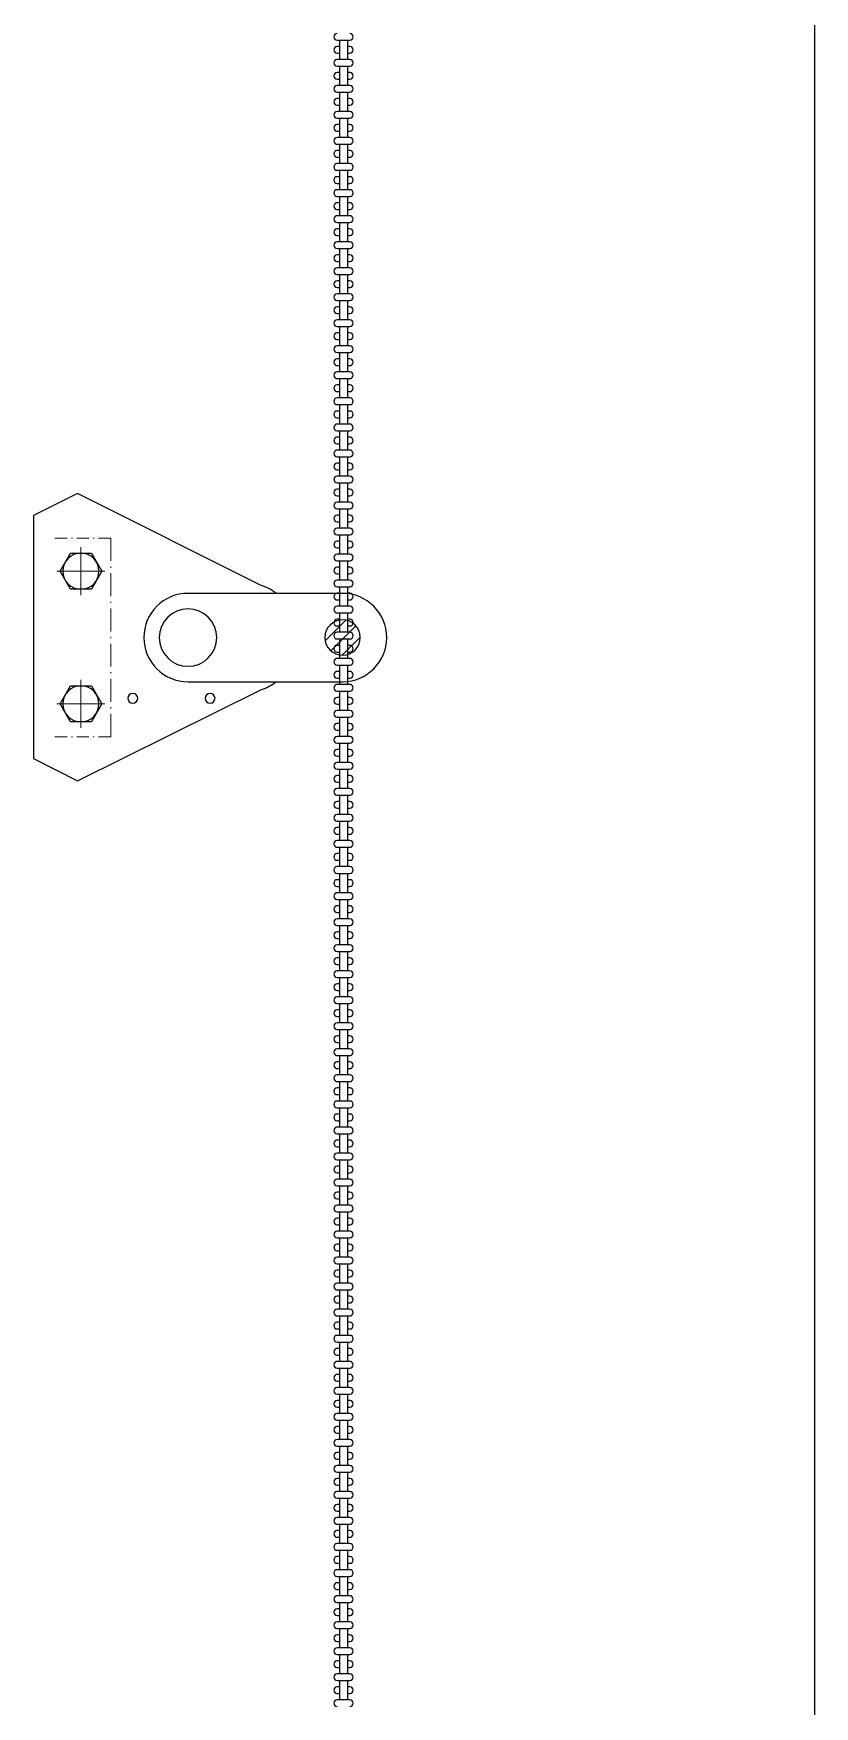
# Model space of a CAD drawing. Header units: millimetres. Extents: x -101 to 3415, y -52 to 1366.
# Drawn here: x 327.685 to 328.637, y 144.49 to 146.528 of the extents above; entities that cross this region are included whole.
import ezdxf

# ---------------------------------------------------------------- set-up
doc = ezdxf.new("R2010")
doc.units = ezdxf.units.MM
doc.linetypes.add('AM_DIN_G_W050', pattern=[13.75, 9.75, -1.5, 1, -1.5])
doc.layers.add('00_ARQ', color=8, linetype='Continuous')

# ---------------------------------------------------------------- blocks, each defined once
blk = doc.blocks.new('Bracket Movil')
at = {"linetype": 'Continuous', "lineweight": 5}
for p, q in [((446.5963686082719, 92.77600781553119), (446.6018685930131, 92.77600781553119)), ((446.603837358272, 92.77600781553119), (446.6042748582718, 92.77600781553119)), ((446.6062435930131, 92.77600781553119), (446.6117435777547, 92.77600781553119)), ((446.6137123582722, 92.77600781553119), (446.614149858272, 92.77600781553119)), ((446.6161185777547, 92.77600781553119), (446.6216186082721, 92.77600781553119)), ((446.5963686082719, 92.76259051816791), (446.5963686082719, 92.76314917295312)), ((446.5963686082719, 92.7497319366249), (446.5963686082719, 92.76007672422256)), ((446.5963686082719, 92.74665954892961), (446.5963686082719, 92.74721814267954)), ((446.5963686082719, 92.73380090635155), (446.5963686082719, 92.7441456939492)), ((446.4853692491411, 92.73630005185927), (446.4966608140826, 92.72500842588269)), ((446.4992276475787, 92.72951269834365), (446.4898735216021, 92.7388668243203)), ((446.4915874498247, 92.7230107452186), (446.4833715684773, 92.73122662656633)), ((446.5963686082719, 92.73072851865604), (446.5963686082719, 92.73128711240619)), ((446.5963686082719, 92.71786987607797), (446.5963686082719, 92.72821472471091)), ((446.5963686082719, 92.71479748838269), (446.5963686082719, 92.71535608213262)), ((446.5963686082719, 92.70193884580462), (446.5963686082719, 92.71228369443733)), ((446.5963686082719, 92.69886639707406), (446.5963686082719, 92.69942505185927)), ((446.5963686082719, 92.68600781553104), (446.5963686082719, 92.69635266416398)), ((446.6018685930131, 92.68600781553104), (446.5963686082719, 92.68600781553104)), ((446.6042748582718, 92.68600781553104), (446.603837358272, 92.68600781553104)), ((446.6117435777547, 92.68600781553104), (446.6062435930131, 92.68600781553104)), ((446.614149858272, 92.68600781553104), (446.6137123582722, 92.68600781553104)), ((446.6216186082721, 92.68600781553104), (446.6161185777547, 92.68600781553104))]:
    blk.add_line(p, q, dxfattribs=at)
at = {"linetype": 'AM_DIN_G_W050', "lineweight": 5}
for p, q in [((446.6098685472367, 92.77186236875386), (446.6098685472367, 92.75015326230854)), ((446.6207231309768, 92.76100781553109), (446.5990140245318, 92.76100781553109)), ((446.6098685472367, 92.71186236875391), (446.6098685472367, 92.6901532623086)), ((446.6207231309768, 92.70100781553114), (446.5990140245318, 92.70100781553114))]:
    blk.add_line(p, q, dxfattribs=at)
at = {"linetype": 'Continuous'}
blk.add_line((446.5213686082721, 92.71100781553113), (446.5171293809772, 92.71100781553113), dxfattribs=at)
blk.add_lwpolyline([(446.5213687710328, 92.7510078155311, -0.0811134200157085), (446.5285103875179, 92.75474058518752), (446.6113686082722, 92.79620781553118), (446.6313686082722, 92.78620781553118), (446.6313686082722, 92.67620781553106), (446.6113686082722, 92.66620781553107), (446.528039274446, 92.70743626213533, -0.07610320673270579), (446.5213687710328, 92.71100781553113)], format="xyb", dxfattribs=at)
at = {"linetype": 'Continuous', "lineweight": 5}
blk.add_lwpolyline([(446.5963686082719, 92.76566296689825), (446.5963686082719, 92.77600781553119)], dxfattribs=at)
at = {"linetype": 'Continuous'}
for points in [[(446.6051435869099, 92.75282599180068), (446.6145936143753, 92.75282599180068), (446.6193186204792, 92.76100781553109), (446.6145936143753, 92.76918957822645), (446.6051435869099, 92.76918957822645), (446.6004185960651, 92.76100781553109)], [(446.6193186204792, 92.70100781553114), (446.6145936143753, 92.70918963926155), (446.6051435869099, 92.70918963926155), (446.6004185960651, 92.70100781553114), (446.6051435869099, 92.69282599180073), (446.6145936143753, 92.69282599180073)]]:
    blk.add_lwpolyline(points, close=True, dxfattribs=at)
blk.add_lwpolyline([(446.5613686082721, 92.71100781553113), (446.4913686082719, 92.71100781553113, -0.9999999999999999), (446.4913686082719, 92.7510078155311), (446.5613686082721, 92.7510078155311, -0.9999999999999999)], format="xyb", close=True, dxfattribs=at)
for centre, radius in [((446.6098685777543, 92.76100781553109), 0.008181818008324626), ((446.5613686082721, 92.73100781553111), 0.01300000095352516), ((446.4913686082719, 92.73100781553111), 0.007999999999810825), ((446.5513686082718, 92.7035036041053), 0.002250000000003638), ((446.5863686082722, 92.7035036041053), 0.002250000000003638), ((446.6098685777543, 92.70100781553114), 0.008181818008324626)]:
    blk.add_circle(centre, radius, dxfattribs=at)

msp = doc.modelspace()

# ---------------------------------------------------------------- linework, layer by layer
at = {"layer": '00_ARQ', "color": 9}
for p, q in [((328.0550641419427, 146.5199675161429), (328.0705397577526, 146.5199675161429)), ((328.0579573780755, 146.5122297082363), (328.0550641419427, 146.5122297082363)), ((328.0579573780755, 146.5199675161429), (328.0579573780755, 146.4963672020284)), ((328.0676465216214, 146.5199675161429), (328.0676465216214, 146.4963672020284)), ((328.0705397577526, 146.5122297082363), (328.0676465216214, 146.5122297082363)), ((328.0550641419427, 146.504105009935), (328.0579573780755, 146.504105009935)), ((328.0705397577526, 146.4963672020284), (328.0550641419427, 146.4963672020284)), ((328.0676465216214, 146.504105009935), (328.0705397577526, 146.504105009935)), ((328.0550641419427, 146.4882425037272), (328.0705397577526, 146.4882425037272)), ((328.0579573780755, 146.4805046958214), (328.0550641419427, 146.4805046958214)), ((328.0550641419427, 146.4723799975193), (328.0579573780755, 146.4723799975193)), ((328.0579573780755, 146.4882425037272), (328.0579573780755, 146.4646421896135)), ((328.0676465216214, 146.4882425037272), (328.0676465216214, 146.4646421896135)), ((328.0705397577526, 146.4805046958214), (328.0676465216214, 146.4805046958214)), ((328.0676465216214, 146.4723799975193), (328.0705397577526, 146.4723799975193)), ((328.0705397577526, 146.4646421896135), (328.0550641419427, 146.4646421896135)), ((328.0550641419427, 146.4565174913114), (328.0705397577526, 146.4565174913114)), ((328.0579573780755, 146.4487796834056), (328.0550641419427, 146.4487796834056)), ((328.0676465216214, 146.4646421896135), (328.0579573780755, 146.4646421896135)), ((328.0579573780755, 146.4565174913114), (328.0579573780755, 146.4329171771986)), ((328.0676465216214, 146.4565174913114), (328.0676465216214, 146.4329171771986)), ((328.0705397577526, 146.4487796834056), (328.0676465216214, 146.4487796834056)), ((328.0550641419427, 146.4406549851036), (328.0579573780755, 146.4406549851036)), ((328.0705397577526, 146.4329171771986), (328.0550641419427, 146.4329171771986)), ((328.0676465216214, 146.4329171771986), (328.0579573780755, 146.4329171771986)), ((328.0676465216214, 146.4406549851036), (328.0705397577526, 146.4406549851036)), ((328.0550641419427, 146.4247924788965), (328.0705397577526, 146.4247924788965)), ((328.0579573780755, 146.4170546709908), (328.0550641419427, 146.4170546709908)), ((328.0550641419427, 146.4089299726887), (328.0579573780755, 146.4089299726887)), ((328.0579573780755, 146.4247924788965), (328.0579573780755, 146.4011921647821)), ((328.0676465216214, 146.4247924788965), (328.0676465216214, 146.4011921647821)), ((328.0705397577526, 146.4170546709908), (328.0676465216214, 146.4170546709908)), ((328.0676465216214, 146.4089299726887), (328.0705397577526, 146.4089299726887)), ((328.0705397577526, 146.4011921647821), (328.0550641419427, 146.4011921647821)), ((328.0550641419427, 146.39306746648), (328.0705397577526, 146.39306746648)), ((328.0579573780755, 146.39306746648), (328.0579573780755, 146.3694671523672)), ((328.0676465216214, 146.39306746648), (328.0676465216214, 146.3694671523672)), ((328.0579573780755, 146.385329658575), (328.0550641419427, 146.385329658575)), ((328.0550641419427, 146.3772049602721), (328.0579573780755, 146.3772049602721)), ((328.0705397577526, 146.3694671523672), (328.0550641419427, 146.3694671523672)), ((328.0705397577526, 146.385329658575), (328.0676465216214, 146.385329658575)), ((328.0676465216214, 146.3772049602721), (328.0705397577526, 146.3772049602721)), ((328.0550641419427, 146.3613424540651), (328.0705397577526, 146.3613424540651)), ((328.0579573780755, 146.3536046461593), (328.0550641419427, 146.3536046461593)), ((328.0579573780755, 146.3613424540651), (328.0579573780755, 146.3377421399514)), ((328.0676465216214, 146.3613424540651), (328.0676465216214, 146.3377421399514)), ((328.0705397577526, 146.3536046461593), (328.0676465216214, 146.3536046461593)), ((328.0550641419427, 146.3454799478572), (328.0579573780755, 146.3454799478572)), ((328.0705397577526, 146.3377421399514), (328.0550641419427, 146.3377421399514)), ((328.0550641419427, 146.3296174416502), (328.0705397577526, 146.3296174416502)), ((328.0579573780755, 146.3296174416502), (328.0579573780755, 146.3060171275357)), ((328.0676465216214, 146.3454799478572), (328.0705397577526, 146.3454799478572)), ((328.0676465216214, 146.3296174416502), (328.0676465216214, 146.3060171275357)), ((328.0579573780755, 146.3218796337436), (328.0550641419427, 146.3218796337436)), ((328.0550641419427, 146.3137549354423), (328.0579573780755, 146.3137549354423)), ((328.0705397577526, 146.3060171275357), (328.0550641419427, 146.3060171275357)), ((328.0705397577526, 146.3218796337436), (328.0676465216214, 146.3218796337436)), ((328.0676465216214, 146.3137549354423), (328.0705397577526, 146.3137549354423)), ((328.0550641419427, 146.2978924292345), (328.0705397577526, 146.2978924292345)), ((328.0579573780755, 146.2901546213278), (328.0550641419427, 146.2901546213278)), ((328.0579573780755, 146.2978924292345), (328.0579573780755, 146.2742921151208)), ((328.0676465216214, 146.2978924292345), (328.0676465216214, 146.2742921151208)), ((328.0705397577526, 146.2901546213278), (328.0676465216214, 146.2901546213278)), ((328.0550641419427, 146.2820299230266), (328.0579573780755, 146.2820299230266)), ((328.0705397577526, 146.2742921151208), (328.0550641419427, 146.2742921151208)), ((328.0550641419427, 146.2661674168196), (328.0705397577526, 146.2661674168196)), ((328.0676465216214, 146.2742921151208), (328.0579573780755, 146.2742921151208)), ((328.0579573780755, 146.2661674168196), (328.0579573780755, 146.2425671027051)), ((328.0676465216214, 146.2820299230266), (328.0705397577526, 146.2820299230266)), ((328.0676465216214, 146.2661674168196), (328.0676465216214, 146.2425671027051)), ((328.0579573780755, 146.258429608913), (328.0550641419427, 146.258429608913)), ((328.0550641419427, 146.2503049106109), (328.0579573780755, 146.2503049106109)), ((328.0705397577526, 146.258429608913), (328.0676465216214, 146.258429608913)), ((328.0676465216214, 146.2503049106109), (328.0705397577526, 146.2503049106109)), ((328.0705397577526, 146.2425671027051), (328.0550641419427, 146.2425671027051)), ((328.0550641419427, 146.2344424044038), (328.0705397577526, 146.2344424044038)), ((328.0579573780755, 146.2267045964972), (328.0550641419427, 146.2267045964972)), ((328.0676465216214, 146.2425671027051), (328.0579573780755, 146.2425671027051)), ((328.0579573780755, 146.2344424044038), (328.0579573780755, 146.2108420902894)), ((328.0676465216214, 146.2344424044038), (328.0676465216214, 146.2108420902894)), ((328.0705397577526, 146.2267045964972), (328.0676465216214, 146.2267045964972)), ((328.0550641419427, 146.218579898196), (328.0579573780755, 146.218579898196)), ((328.0705397577526, 146.2108420902894), (328.0550641419427, 146.2108420902894)), ((328.0676465216214, 146.218579898196), (328.0705397577526, 146.218579898196)), ((328.0550641419427, 146.2027173919881), (328.0705397577526, 146.2027173919881)), ((328.0579573780755, 146.1949795840815), (328.0550641419427, 146.1949795840815)), ((328.0550641419427, 146.1868548857803), (328.0579573780755, 146.1868548857803)), ((328.0579573780755, 146.2027173919881), (328.0579573780755, 146.1791170778737)), ((328.0676465216214, 146.2027173919881), (328.0676465216214, 146.1791170778737)), ((328.0705397577526, 146.1949795840815), (328.0676465216214, 146.1949795840815)), ((328.0676465216214, 146.1868548857803), (328.0705397577526, 146.1868548857803)), ((328.0705397577526, 146.1791170778737), (328.0550641419427, 146.1791170778737)), ((328.0550641419427, 146.1709923795724), (328.0705397577526, 146.1709923795724)), ((328.0579573780755, 146.1632545716666), (328.0550641419427, 146.1632545716666)), ((328.0579573780755, 146.1709923795724), (328.0579573780755, 146.1473920654587)), ((328.0676465216214, 146.1709923795724), (328.0676465216214, 146.1473920654587)), ((328.0705397577526, 146.1632545716666), (328.0676465216214, 146.1632545716666)), ((328.0550641419427, 146.1551298733645), (328.0579573780755, 146.1551298733645)), ((328.0705397577526, 146.1473920654587), (328.0550641419427, 146.1473920654587)), ((328.0676465216214, 146.1551298733645), (328.0705397577526, 146.1551298733645)), ((328.0550641419427, 146.1392673671575), (328.0705397577526, 146.1392673671575)), ((328.0579573780755, 146.1315295592517), (328.0550641419427, 146.1315295592517)), ((328.0550641419427, 146.1234048609496), (328.0579573780755, 146.1234048609496)), ((328.0579573780755, 146.1392673671575), (328.0579573780755, 146.1156670530438)), ((328.0676465216214, 146.1392673671575), (328.0676465216214, 146.1156670530438)), ((328.0705397577526, 146.1315295592517), (328.0676465216214, 146.1315295592517)), ((328.0676465216214, 146.1234048609496), (328.0705397577526, 146.1234048609496)), ((328.0705397577526, 146.1156670530438), (328.0550641419427, 146.1156670530438)), ((328.0550641419427, 146.1075423547418), (328.0705397577526, 146.1075423547418)), ((328.0579573780755, 146.1075423547418), (328.0579573780755, 146.0839420406281)), ((328.0676465216214, 146.1075423547418), (328.0676465216214, 146.0839420406281)), ((328.0579573780755, 146.099804546836), (328.0550641419427, 146.099804546836)), ((328.0550641419427, 146.0916798485331), (328.0579573780755, 146.0916798485331)), ((328.0705397577526, 146.0839420406281), (328.0550641419427, 146.0839420406281)), ((328.0676465216214, 146.0839420406281), (328.0579573780755, 146.0839420406281)), ((328.0705397577526, 146.099804546836), (328.0676465216214, 146.099804546836)), ((328.0676465216214, 146.0916798485331), (328.0705397577526, 146.0916798485331)), ((328.0550641419427, 146.075817342326), (328.0705397577526, 146.075817342326)), ((328.0579573780755, 146.0680795344203), (328.0550641419427, 146.0680795344203)), ((328.0579573780755, 146.075817342326), (328.0579573780755, 146.0522170282132)), ((328.0676465216214, 146.075817342326), (328.0676465216214, 146.0522170282132)), ((328.0705397577526, 146.0680795344203), (328.0676465216214, 146.0680795344203)), ((328.0550641419427, 146.0599548361182), (328.0579573780755, 146.0599548361182)), ((328.0705397577526, 146.0522170282132), (328.0550641419427, 146.0522170282132)), ((328.0550641419427, 146.0440923299103), (328.0705397577526, 146.0440923299103)), ((328.0676465216214, 146.0522170282132), (328.0579573780755, 146.0522170282132)), ((328.0579573780755, 146.0440923299103), (328.0579573780755, 146.0204920157967)), ((328.0676465216214, 146.0599548361182), (328.0705397577526, 146.0599548361182)), ((328.0676465216214, 146.0440923299103), (328.0676465216214, 146.0204920157967)), ((328.0579573780755, 146.0363545220045), (328.0550641419427, 146.0363545220045)), ((328.0550641419427, 146.0282298237025), (328.0579573780755, 146.0282298237025)), ((328.0705397577526, 146.0204920157967), (328.0550641419427, 146.0204920157967)), ((328.0705397577526, 146.0363545220045), (328.0676465216214, 146.0363545220045)), ((328.0676465216214, 146.0282298237025), (328.0705397577526, 146.0282298237025)), ((328.0550641419427, 146.0123673174946), (328.0705397577526, 146.0123673174946)), ((328.0579573780755, 146.0046295095888), (328.0550641419427, 146.0046295095888)), ((328.0579573780755, 146.0123673174946), (328.0579573780755, 145.9887670033818)), ((328.0676465216214, 146.0123673174946), (328.0676465216214, 145.9887670033818)), ((328.0705397577526, 146.0046295095888), (328.0676465216214, 146.0046295095888)), ((328.0550641419427, 145.9965048112876), (328.0579573780755, 145.9965048112876)), ((328.0705397577526, 145.9887670033818), (328.0550641419427, 145.9887670033818)), ((328.0550641419427, 145.9806423050797), (328.0705397577526, 145.9806423050797)), ((328.0579573780755, 145.9806423050797), (328.0579573780755, 145.957041990966)), ((328.0676465216214, 145.9965048112876), (328.0705397577526, 145.9965048112876)), ((328.0676465216214, 145.9806423050797), (328.0676465216214, 145.957041990966)), ((328.0579573780755, 145.9729044971739), (328.0550641419427, 145.9729044971739)), ((328.0550641419427, 145.9647797988727), (328.0579573780755, 145.9647797988727)), ((328.0705397577526, 145.9729044971739), (328.0676465216214, 145.9729044971739)), ((328.0676465216214, 145.9647797988727), (328.0705397577526, 145.9647797988727)), ((328.0705397577526, 145.957041990966), (328.0550641419427, 145.957041990966)), ((328.0550641419427, 145.9489172926648), (328.0705397577526, 145.9489172926648)), ((328.0579573780755, 145.9411794847582), (328.0550641419427, 145.9411794847582)), ((328.0579573780755, 145.9489172926648), (328.0579573780755, 145.9253169785503)), ((328.0676465216214, 145.9489172926648), (328.0676465216214, 145.9253169785503)), ((328.0705397577526, 145.9411794847582), (328.0676465216214, 145.9411794847582)), ((328.0550641419427, 145.9330547864569), (328.0579573780755, 145.9330547864569)), ((328.0705397577526, 145.9253169785503), (328.0550641419427, 145.9253169785503)), ((328.0676465216214, 145.9330547864569), (328.0705397577526, 145.9330547864569)), ((328.0550641419427, 145.9171922802491), (328.0705397577526, 145.9171922802491)), ((328.0579573780755, 145.9094544723425), (328.0550641419427, 145.9094544723425)), ((328.0550641419427, 145.9013297740412), (328.0579573780755, 145.9013297740412)), ((328.0579573780755, 145.9171922802491), (328.0579573780755, 145.8935919661346)), ((328.0676465216214, 145.9171922802491), (328.0676465216214, 145.8935919661346)), ((328.0705397577526, 145.9094544723425), (328.0676465216214, 145.9094544723425)), ((328.0676465216214, 145.9013297740412), (328.0705397577526, 145.9013297740412)), ((328.0705397577526, 145.8935919661346), (328.0550641419427, 145.8935919661346)), ((328.0550641419427, 145.8854672678334), (328.0705397577526, 145.8854672678334)), ((328.0579573780755, 145.8777294599267), (328.0550641419427, 145.8777294599267)), ((328.0676465216214, 145.8935919661346), (328.0579573780755, 145.8935919661346)), ((328.0579573780755, 145.8854672678334), (328.0579573780755, 145.8618669537197)), ((328.0676465216214, 145.8854672678334), (328.0676465216214, 145.8618669537197)), ((328.0705397577526, 145.8777294599267), (328.0676465216214, 145.8777294599267)), ((328.0550641419427, 145.8696047616255), (328.0579573780755, 145.8696047616255)), ((328.0705397577526, 145.8618669537197), (328.0550641419427, 145.8618669537197)), ((328.0676465216214, 145.8618669537197), (328.0579573780755, 145.8618669537197)), ((328.0676465216214, 145.8696047616255), (328.0705397577526, 145.8696047616255)), ((328.0550641419427, 145.8537422554185), (328.0705397577526, 145.8537422554185)), ((328.0579573780755, 145.8460044475119), (328.0550641419427, 145.8460044475119)), ((328.0550641419427, 145.8378797492106), (328.0579573780755, 145.8378797492106)), ((328.0579573780755, 145.8537422554185), (328.0579573780755, 145.830141941304)), ((328.0676465216214, 145.8537422554185), (328.0676465216214, 145.830141941304)), ((328.0705397577526, 145.8460044475119), (328.0676465216214, 145.8460044475119)), ((328.0676465216214, 145.8378797492106), (328.0705397577526, 145.8378797492106)), ((328.0705397577526, 145.830141941304), (328.0550641419427, 145.830141941304)), ((328.0550641419427, 145.8220172430027), (328.0705397577526, 145.8220172430027)), ((328.0579573780755, 145.8220172430027), (328.0579573780755, 145.7984169288891)), ((328.0676465216214, 145.8220172430027), (328.0676465216214, 145.7984169288891)), ((328.0579573780755, 145.8142794350961), (328.0550641419427, 145.8142794350961)), ((328.0550641419427, 145.8061547367941), (328.0579573780755, 145.8061547367941)), ((328.0705397577526, 145.7984169288891), (328.0550641419427, 145.7984169288891)), ((328.0705397577526, 145.8142794350961), (328.0676465216214, 145.8142794350961)), ((328.0676465216214, 145.8061547367941), (328.0705397577526, 145.8061547367941)), ((328.0550641419427, 145.790292230587), (328.0705397577526, 145.790292230587)), ((328.0579573780755, 145.7825544226812), (328.0550641419427, 145.7825544226812)), ((328.0579573780755, 145.790292230587), (328.0579573780755, 145.7666919164734)), ((328.0676465216214, 145.790292230587), (328.0676465216214, 145.7666919164734)), ((328.0705397577526, 145.7825544226812), (328.0676465216214, 145.7825544226812)), ((328.0550641419427, 145.7744297243792), (328.0579573780755, 145.7744297243792)), ((328.0705397577526, 145.7666919164734), (328.0550641419427, 145.7666919164734)), ((328.0550641419427, 145.7585672181713), (328.0705397577526, 145.7585672181713)), ((328.0579573780755, 145.7585672181713), (328.0579573780755, 145.7349669040576)), ((328.0676465216214, 145.7744297243792), (328.0705397577526, 145.7744297243792)), ((328.0676465216214, 145.7585672181713), (328.0676465216214, 145.7349669040576)), ((328.0579573780755, 145.7508294102655), (328.0550641419427, 145.7508294102655)), ((328.0550641419427, 145.7427047119634), (328.0579573780755, 145.7427047119634)), ((328.0705397577526, 145.7349669040576), (328.0550641419427, 145.7349669040576)), ((328.0705397577526, 145.7508294102655), (328.0676465216214, 145.7508294102655)), ((328.0676465216214, 145.7427047119634), (328.0705397577526, 145.7427047119634)), ((328.0550641419427, 145.7268422057556), (328.0705397577526, 145.7268422057556)), ((328.0579573780755, 145.7191043978498), (328.0550641419427, 145.7191043978498)), ((328.0579573780755, 145.7268422057556), (328.0579573780755, 145.7032418916427)), ((328.0676465216214, 145.7268422057556), (328.0676465216214, 145.7032418916427)), ((328.0705397577526, 145.7191043978498), (328.0676465216214, 145.7191043978498)), ((328.0550641419427, 145.7109796995477), (328.0579573780755, 145.7109796995477)), ((328.0705397577526, 145.7032418916427), (328.0550641419427, 145.7032418916427)), ((328.0550641419427, 145.6951171933399), (328.0705397577526, 145.6951171933399)), ((328.0676465216214, 145.7032418916427), (328.0579573780755, 145.7032418916427)), ((328.0579573780755, 145.6951171933399), (328.0579573780755, 145.671516879227)), ((328.0676465216214, 145.7109796995477), (328.0705397577526, 145.7109796995477)), ((328.0676465216214, 145.6951171933399), (328.0676465216214, 145.671516879227)), ((328.0579573780755, 145.6873793854349), (328.0550641419427, 145.6873793854349)), ((328.0550641419427, 145.6792546871328), (328.0579573780755, 145.6792546871328)), ((328.0705397577526, 145.6873793854349), (328.0676465216214, 145.6873793854349)), ((328.0676465216214, 145.6792546871328), (328.0705397577526, 145.6792546871328)), ((328.0705397577526, 145.671516879227), (328.0550641419427, 145.671516879227)), ((328.0550641419427, 145.6633921809249), (328.0705397577526, 145.6633921809249)), ((328.0579573780755, 145.6556543730192), (328.0550641419427, 145.6556543730192)), ((328.0676465216214, 145.671516879227), (328.0579573780755, 145.671516879227)), ((328.0579573780755, 145.6633921809249), (328.0579573780755, 145.6397918668113)), ((328.0676465216214, 145.6633921809249), (328.0676465216214, 145.6397918668113)), ((328.0705397577526, 145.6556543730192), (328.0676465216214, 145.6556543730192)), ((328.0550641419427, 145.6475296747171), (328.0579573780755, 145.6475296747171)), ((328.0705397577526, 145.6397918668113), (328.0550641419427, 145.6397918668113)), ((328.0676465216214, 145.6475296747171), (328.0705397577526, 145.6475296747171)), ((328.0550641419427, 145.6316671685101), (328.0705397577526, 145.6316671685101)), ((328.0579573780755, 145.6239293606034), (328.0550641419427, 145.6239293606034)), ((328.0550641419427, 145.6158046623022), (328.0579573780755, 145.6158046623022)), ((328.0579573780755, 145.6316671685101), (328.0579573780755, 145.6080668543956)), ((328.0676465216214, 145.6316671685101), (328.0676465216214, 145.6080668543956)), ((328.0705397577526, 145.6239293606034), (328.0676465216214, 145.6239293606034)), ((328.0676465216214, 145.6158046623022), (328.0705397577526, 145.6158046623022)), ((328.0705397577526, 145.6080668543956), (328.0550641419427, 145.6080668543956)), ((328.0550641419427, 145.5999421560943), (328.0705397577526, 145.5999421560943)), ((328.0579573780755, 145.5922043481877), (328.0550641419427, 145.5922043481877)), ((328.0579573780755, 145.5999421560943), (328.0579573780755, 145.5763418419799)), ((328.0676465216214, 145.5999421560943), (328.0676465216214, 145.5763418419799)), ((328.0705397577526, 145.5922043481877), (328.0676465216214, 145.5922043481877)), ((328.0550641419427, 145.5840796498865), (328.0579573780755, 145.5840796498865)), ((328.0705397577526, 145.5763418419799), (328.0550641419427, 145.5763418419799)), ((328.0676465216214, 145.5840796498865), (328.0705397577526, 145.5840796498865)), ((328.0550641419427, 145.5682171436794), (328.0705397577526, 145.5682171436794)), ((328.0579573780755, 145.5604793357728), (328.0550641419427, 145.5604793357728)), ((328.0550641419427, 145.5523546374708), (328.0579573780755, 145.5523546374708)), ((328.0579573780755, 145.5682171436794), (328.0579573780755, 145.5446168295641)), ((328.0676465216214, 145.5682171436794), (328.0676465216214, 145.5446168295641)), ((328.0705397577526, 145.5604793357728), (328.0676465216214, 145.5604793357728)), ((328.0676465216214, 145.5523546374708), (328.0705397577526, 145.5523546374708)), ((328.0705397577526, 145.5446168295641), (328.0550641419427, 145.5446168295641)), ((328.0550641419427, 145.5364921312629), (328.0705397577526, 145.5364921312629)), ((328.0579573780755, 145.5364921312629), (328.0579573780755, 145.5128918171492)), ((328.0676465216214, 145.5364921312629), (328.0676465216214, 145.5128918171492)), ((328.0579573780755, 145.5287543233571), (328.0550641419427, 145.5287543233571)), ((328.0550641419427, 145.520629625055), (328.0579573780755, 145.520629625055)), ((328.0705397577526, 145.5128918171492), (328.0550641419427, 145.5128918171492)), ((328.0676465216214, 145.5128918171492), (328.0579573780755, 145.5128918171492)), ((328.0705397577526, 145.5287543233571), (328.0676465216214, 145.5287543233571)), ((328.0676465216214, 145.520629625055), (328.0705397577526, 145.520629625055)), ((328.0550641419427, 145.504767118848), (328.0705397577526, 145.504767118848)), ((328.0579573780755, 145.4970293109414), (328.0550641419427, 145.4970293109414)), ((328.0579573780755, 145.504767118848), (328.0579573780755, 145.4811668047343)), ((328.0676465216214, 145.504767118848), (328.0676465216214, 145.4811668047343)), ((328.0705397577526, 145.4970293109414), (328.0676465216214, 145.4970293109414)), ((328.0550641419427, 145.4889046126401), (328.0579573780755, 145.4889046126401)), ((328.0705397577526, 145.4811668047343), (328.0550641419427, 145.4811668047343)), ((328.0550641419427, 145.4730421064323), (328.0705397577526, 145.4730421064323)), ((328.0676465216214, 145.4811668047343), (328.0579573780755, 145.4811668047343)), ((328.0579573780755, 145.4730421064323), (328.0579573780755, 145.4494417923186)), ((328.0676465216214, 145.4889046126401), (328.0705397577526, 145.4889046126401)), ((328.0676465216214, 145.4730421064323), (328.0676465216214, 145.4494417923186)), ((328.0579573780755, 145.4653042985265), (328.0550641419427, 145.4653042985265)), ((328.0550641419427, 145.4571796002244), (328.0579573780755, 145.4571796002244)), ((328.0705397577526, 145.4494417923186), (328.0550641419427, 145.4494417923186)), ((328.0705397577526, 145.4653042985265), (328.0676465216214, 145.4653042985265)), ((328.0676465216214, 145.4571796002244), (328.0705397577526, 145.4571796002244)), ((328.0550641419427, 145.4413170940165), (328.0705397577526, 145.4413170940165)), ((328.0579573780755, 145.4335792861108), (328.0550641419427, 145.4335792861108)), ((328.0579573780755, 145.4413170940165), (328.0579573780755, 145.4177167799037)), ((328.0676465216214, 145.4413170940165), (328.0676465216214, 145.4177167799037)), ((328.0705397577526, 145.4335792861108), (328.0676465216214, 145.4335792861108)), ((328.0550641419427, 145.4254545878087), (328.0579573780755, 145.4254545878087)), ((328.0705397577526, 145.4177167799037), (328.0550641419427, 145.4177167799037)), ((328.0550641419427, 145.4095920816008), (328.0705397577526, 145.4095920816008)), ((328.0579573780755, 145.4095920816008), (328.0579573780755, 145.3859917674872)), ((328.0676465216214, 145.4254545878087), (328.0705397577526, 145.4254545878087)), ((328.0676465216214, 145.4095920816008), (328.0676465216214, 145.3859917674872)), ((328.0579573780755, 145.401854273695), (328.0550641419427, 145.401854273695)), ((328.0550641419427, 145.393729575393), (328.0579573780755, 145.393729575393)), ((328.0705397577526, 145.401854273695), (328.0676465216214, 145.401854273695)), ((328.0676465216214, 145.393729575393), (328.0705397577526, 145.393729575393)), ((328.0705397577526, 145.3859917674872), (328.0550641419427, 145.3859917674872)), ((328.0550641419427, 145.3778670691859), (328.0705397577526, 145.3778670691859)), ((328.0579573780755, 145.3701292612801), (328.0550641419427, 145.3701292612801)), ((328.0579573780755, 145.3778670691859), (328.0579573780755, 145.3542667550723)), ((328.0676465216214, 145.3778670691859), (328.0676465216214, 145.3542667550723)), ((328.0705397577526, 145.3701292612801), (328.0676465216214, 145.3701292612801)), ((328.0550641419427, 145.3620045629781), (328.0579573780755, 145.3620045629781)), ((328.0705397577526, 145.3542667550723), (328.0550641419427, 145.3542667550723)), ((328.0676465216214, 145.3620045629781), (328.0705397577526, 145.3620045629781)), ((328.0550641419427, 145.3461420567702), (328.0705397577526, 145.3461420567702)), ((328.0579573780755, 145.3384042488644), (328.0550641419427, 145.3384042488644)), ((328.0550641419427, 145.3302795505623), (328.0579573780755, 145.3302795505623)), ((328.0579573780755, 145.3461420567702), (328.0579573780755, 145.3225417426565)), ((328.0676465216214, 145.3461420567702), (328.0676465216214, 145.3225417426565)), ((328.0705397577526, 145.3384042488644), (328.0676465216214, 145.3384042488644)), ((328.0676465216214, 145.3302795505623), (328.0705397577526, 145.3302795505623)), ((328.0705397577526, 145.3225417426565), (328.0550641419427, 145.3225417426565)), ((328.0550641419427, 145.3144170443553), (328.0705397577526, 145.3144170443553)), ((328.0579573780755, 145.3066792364487), (328.0550641419427, 145.3066792364487)), ((328.0676465216214, 145.3225417426565), (328.0579573780755, 145.3225417426565)), ((328.0579573780755, 145.3144170443553), (328.0579573780755, 145.2908167302416)), ((328.0676465216214, 145.3144170443553), (328.0676465216214, 145.2908167302416)), ((328.0705397577526, 145.3066792364487), (328.0676465216214, 145.3066792364487)), ((328.0550641419427, 145.2985545381474), (328.0579573780755, 145.2985545381474)), ((328.0705397577526, 145.2908167302416), (328.0550641419427, 145.2908167302416)), ((328.0676465216214, 145.2908167302416), (328.0579573780755, 145.2908167302416)), ((328.0676465216214, 145.2985545381474), (328.0705397577526, 145.2985545381474)), ((328.0550641419427, 145.2826920319404), (328.0705397577526, 145.2826920319404)), ((328.0579573780755, 145.2749542240338), (328.0550641419427, 145.2749542240338)), ((328.0550641419427, 145.2668295257317), (328.0579573780755, 145.2668295257317)), ((328.0579573780755, 145.2826920319404), (328.0579573780755, 145.2590917178251)), ((328.0676465216214, 145.2826920319404), (328.0676465216214, 145.2590917178251)), ((328.0705397577526, 145.2749542240338), (328.0676465216214, 145.2749542240338)), ((328.0676465216214, 145.2668295257317), (328.0705397577526, 145.2668295257317)), ((328.0705397577526, 145.2590917178251), (328.0550641419427, 145.2590917178251)), ((328.0550641419427, 145.2509670195238), (328.0705397577526, 145.2509670195238)), ((328.0579573780755, 145.2509670195238), (328.0579573780755, 145.2273667054102)), ((328.0676465216214, 145.2509670195238), (328.0676465216214, 145.2273667054102)), ((328.0579573780755, 145.2432292116172), (328.0550641419427, 145.2432292116172)), ((328.0550641419427, 145.235104513316), (328.0579573780755, 145.235104513316)), ((328.0705397577526, 145.2273667054102), (328.0550641419427, 145.2273667054102)), ((328.0705397577526, 145.2432292116172), (328.0676465216214, 145.2432292116172)), ((328.0676465216214, 145.235104513316), (328.0705397577526, 145.235104513316)), ((328.0550641419427, 145.219242007109), (328.0705397577526, 145.219242007109)), ((328.0579573780755, 145.2115041992023), (328.0550641419427, 145.2115041992023)), ((328.0579573780755, 145.219242007109), (328.0579573780755, 145.1956416929945)), ((328.0676465216214, 145.219242007109), (328.0676465216214, 145.1956416929945)), ((328.0705397577526, 145.2115041992023), (328.0676465216214, 145.2115041992023)), ((328.0550641419427, 145.2033795009003), (328.0579573780755, 145.2033795009003)), ((328.0705397577526, 145.1956416929945), (328.0550641419427, 145.1956416929945)), ((328.0550641419427, 145.1875169946932), (328.0705397577526, 145.1875169946932)), ((328.0579573780755, 145.1875169946932), (328.0579573780755, 145.1639166805788)), ((328.0676465216214, 145.2033795009003), (328.0705397577526, 145.2033795009003)), ((328.0676465216214, 145.1875169946932), (328.0676465216214, 145.1639166805788)), ((328.0579573780755, 145.1797791867866), (328.0550641419427, 145.1797791867866)), ((328.0550641419427, 145.1716544884854), (328.0579573780755, 145.1716544884854)), ((328.0705397577526, 145.1639166805788), (328.0550641419427, 145.1639166805788)), ((328.0705397577526, 145.1797791867866), (328.0676465216214, 145.1797791867866)), ((328.0676465216214, 145.1716544884854), (328.0705397577526, 145.1716544884854)), ((328.0550641419427, 145.1557919822775), (328.0705397577526, 145.1557919822775)), ((328.0579573780755, 145.1480541743709), (328.0550641419427, 145.1480541743709)), ((328.0579573780755, 145.1557919822775), (328.0579573780755, 145.1321916681638)), ((328.0676465216214, 145.1557919822775), (328.0676465216214, 145.1321916681638)), ((328.0705397577526, 145.1480541743709), (328.0676465216214, 145.1480541743709)), ((328.0550641419427, 145.1399294760697), (328.0579573780755, 145.1399294760697)), ((328.0705397577526, 145.1321916681638), (328.0550641419427, 145.1321916681638)), ((328.0550641419427, 145.1240669698618), (328.0705397577526, 145.1240669698618)), ((328.0676465216214, 145.1321916681638), (328.0579573780755, 145.1321916681638)), ((328.0579573780755, 145.1240669698618), (328.0579573780755, 145.100466655749)), ((328.0676465216214, 145.1399294760697), (328.0705397577526, 145.1399294760697)), ((328.0676465216214, 145.1240669698618), (328.0676465216214, 145.100466655749)), ((328.0579573780755, 145.116329161956), (328.0550641419427, 145.116329161956)), ((328.0550641419427, 145.1082044636539), (328.0579573780755, 145.1082044636539)), ((328.0705397577526, 145.116329161956), (328.0676465216214, 145.116329161956)), ((328.0676465216214, 145.1082044636539), (328.0705397577526, 145.1082044636539)), ((328.0705397577526, 145.100466655749), (328.0550641419427, 145.100466655749)), ((328.0550641419427, 145.0923419574469), (328.0705397577526, 145.0923419574469)), ((328.0579573780755, 145.0846041495411), (328.0550641419427, 145.0846041495411)), ((328.0676465216214, 145.100466655749), (328.0579573780755, 145.100466655749)), ((328.0579573780755, 145.0923419574469), (328.0579573780755, 145.0687416433332)), ((328.0676465216214, 145.0923419574469), (328.0676465216214, 145.0687416433332)), ((328.0705397577526, 145.0846041495411), (328.0676465216214, 145.0846041495411)), ((328.0550641419427, 145.076479451239), (328.0579573780755, 145.076479451239)), ((328.0705397577526, 145.0687416433332), (328.0550641419427, 145.0687416433332)), ((328.0676465216214, 145.076479451239), (328.0705397577526, 145.076479451239)), ((328.0550641419427, 145.0606169450303), (328.0705397577526, 145.0606169450303)), ((328.0579573780755, 145.0528791371254), (328.0550641419427, 145.0528791371254)), ((328.0550641419427, 145.0447544388225), (328.0579573780755, 145.0447544388225)), ((328.0579573780755, 145.0606169450303), (328.0579573780755, 145.0370166309175)), ((328.0676465216214, 145.0606169450303), (328.0676465216214, 145.0370166309175)), ((328.0705397577526, 145.0528791371254), (328.0676465216214, 145.0528791371254)), ((328.0676465216214, 145.0447544388225), (328.0705397577526, 145.0447544388225)), ((328.0705397577526, 145.0370166309175), (328.0550641419427, 145.0370166309175)), ((328.0550641419427, 145.0288919326154), (328.0705397577526, 145.0288919326154)), ((328.0579573780755, 145.0211541247097), (328.0550641419427, 145.0211541247097)), ((328.0579573780755, 145.0288919326154), (328.0579573780755, 145.0052916185018)), ((328.0676465216214, 145.0288919326154), (328.0676465216214, 145.0052916185018)), ((328.0705397577526, 145.0211541247097), (328.0676465216214, 145.0211541247097)), ((328.0550641419427, 145.0130294264076), (328.0579573780755, 145.0130294264076)), ((328.0705397577526, 145.0052916185018), (328.0550641419427, 145.0052916185018)), ((328.0676465216214, 145.0130294264076), (328.0705397577526, 145.0130294264076)), ((328.0550641419427, 144.9971669201997), (328.0705397577526, 144.9971669201997)), ((328.0579573780755, 144.9894291122939), (328.0550641419427, 144.9894291122939)), ((328.0550641419427, 144.9813044139927), (328.0579573780755, 144.9813044139927)), ((328.0579573780755, 144.9971669201997), (328.0579573780755, 144.9735666060861)), ((328.0676465216214, 144.9971669201997), (328.0676465216214, 144.9735666060861)), ((328.0705397577526, 144.9894291122939), (328.0676465216214, 144.9894291122939)), ((328.0676465216214, 144.9813044139927), (328.0705397577526, 144.9813044139927)), ((328.0705397577526, 144.9735666060861), (328.0550641419427, 144.9735666060861)), ((328.0550641419427, 144.9654419077848), (328.0705397577526, 144.9654419077848)), ((328.0579573780755, 144.9654419077848), (328.0579573780755, 144.9418415936712)), ((328.0676465216214, 144.9654419077848), (328.0676465216214, 144.9418415936712)), ((328.0579573780755, 144.9577040998782), (328.0550641419427, 144.9577040998782)), ((328.0550641419427, 144.949579401577), (328.0579573780755, 144.949579401577)), ((328.0705397577526, 144.9418415936712), (328.0550641419427, 144.9418415936712)), ((328.0676465216214, 144.9418415936712), (328.0579573780755, 144.9418415936712)), ((328.0705397577526, 144.9577040998782), (328.0676465216214, 144.9577040998782)), ((328.0676465216214, 144.949579401577), (328.0705397577526, 144.949579401577)), ((328.0550641419427, 144.9337168953699), (328.0705397577526, 144.9337168953699)), ((328.0579573780755, 144.9259790874633), (328.0550641419427, 144.9259790874633)), ((328.0579573780755, 144.9337168953699), (328.0579573780755, 144.9101165812554)), ((328.0676465216214, 144.9337168953699), (328.0676465216214, 144.9101165812554)), ((328.0705397577526, 144.9259790874633), (328.0676465216214, 144.9259790874633)), ((328.0550641419427, 144.9178543891612), (328.0579573780755, 144.9178543891612)), ((328.0705397577526, 144.9101165812554), (328.0550641419427, 144.9101165812554)), ((328.0550641419427, 144.9019918829542), (328.0705397577526, 144.9019918829542)), ((328.0676465216214, 144.9101165812554), (328.0579573780755, 144.9101165812554)), ((328.0579573780755, 144.9019918829542), (328.0579573780755, 144.8783915688397)), ((328.0676465216214, 144.9178543891612), (328.0705397577526, 144.9178543891612)), ((328.0676465216214, 144.9019918829542), (328.0676465216214, 144.8783915688397)), ((328.0579573780755, 144.8942540750476), (328.0550641419427, 144.8942540750476)), ((328.0550641419427, 144.8861293767463), (328.0579573780755, 144.8861293767463)), ((328.0705397577526, 144.8783915688397), (328.0550641419427, 144.8783915688397)), ((328.0705397577526, 144.8942540750476), (328.0676465216214, 144.8942540750476)), ((328.0676465216214, 144.8861293767463), (328.0705397577526, 144.8861293767463)), ((328.0550641419427, 144.8702668705385), (328.0705397577526, 144.8702668705385)), ((328.0579573780755, 144.8625290626319), (328.0550641419427, 144.8625290626319)), ((328.0579573780755, 144.8702668705385), (328.0579573780755, 144.846666556424)), ((328.0676465216214, 144.8702668705385), (328.0676465216214, 144.846666556424)), ((328.0705397577526, 144.8625290626319), (328.0676465216214, 144.8625290626319)), ((328.0550641419427, 144.8544043643306), (328.0579573780755, 144.8544043643306)), ((328.0705397577526, 144.846666556424), (328.0550641419427, 144.846666556424)), ((328.0550641419427, 144.8385418581227), (328.0705397577526, 144.8385418581227)), ((328.0579573780755, 144.8385418581227), (328.0579573780755, 144.8149415440083)), ((328.0676465216214, 144.8544043643306), (328.0705397577526, 144.8544043643306)), ((328.0676465216214, 144.8385418581227), (328.0676465216214, 144.8149415440083)), ((328.0579573780755, 144.8308040502161), (328.0550641419427, 144.8308040502161)), ((328.0550641419427, 144.8226793519149), (328.0579573780755, 144.8226793519149)), ((328.0705397577526, 144.8308040502161), (328.0676465216214, 144.8308040502161)), ((328.0676465216214, 144.8226793519149), (328.0705397577526, 144.8226793519149)), ((328.0705397577526, 144.8149415440083), (328.0550641419427, 144.8149415440083)), ((328.0550641419427, 144.8068168457079), (328.0705397577526, 144.8068168457079)), ((328.0579573780755, 144.7990790378012), (328.0550641419427, 144.7990790378012)), ((328.0579573780755, 144.8068168457079), (328.0579573780755, 144.7832165315934)), ((328.0676465216214, 144.8068168457079), (328.0676465216214, 144.7832165315934)), ((328.0705397577526, 144.7990790378012), (328.0676465216214, 144.7990790378012)), ((328.0550641419427, 144.7909543395), (328.0579573780755, 144.7909543395)), ((328.0705397577526, 144.7832165315934), (328.0550641419427, 144.7832165315934)), ((328.0676465216214, 144.7909543395), (328.0705397577526, 144.7909543395)), ((328.0550641419427, 144.7750918332913), (328.0705397577526, 144.7750918332913)), ((328.0579573780755, 144.7673540253855), (328.0550641419427, 144.7673540253855)), ((328.0550641419427, 144.7592293270834), (328.0579573780755, 144.7592293270834)), ((328.0579573780755, 144.7750918332913), (328.0579573780755, 144.7514915191785)), ((328.0676465216214, 144.7750918332913), (328.0676465216214, 144.7514915191785)), ((328.0705397577526, 144.7673540253855), (328.0676465216214, 144.7673540253855)), ((328.0676465216214, 144.7592293270834), (328.0705397577526, 144.7592293270834)), ((328.0705397577526, 144.7514915191785), (328.0550641419427, 144.7514915191785)), ((328.0550641419427, 144.7433668208764), (328.0705397577526, 144.7433668208764)), ((328.0579573780755, 144.7356290129706), (328.0550641419427, 144.7356290129706)), ((328.0676465216214, 144.7514915191785), (328.0579573780755, 144.7514915191785)), ((328.0579573780755, 144.7433668208764), (328.0579573780755, 144.7197665067627)), ((328.0676465216214, 144.7433668208764), (328.0676465216214, 144.7197665067627)), ((328.0705397577526, 144.7356290129706), (328.0676465216214, 144.7356290129706)), ((328.0550641419427, 144.7275043146686), (328.0579573780755, 144.7275043146686)), ((328.0705397577526, 144.7197665067627), (328.0550641419427, 144.7197665067627)), ((328.0676465216214, 144.7197665067627), (328.0579573780755, 144.7197665067627)), ((328.0676465216214, 144.7275043146686), (328.0705397577526, 144.7275043146686)), ((328.0550641419427, 144.7116418084607), (328.0705397577526, 144.7116418084607)), ((328.0579573780755, 144.7039040005549), (328.0550641419427, 144.7039040005549)), ((328.0550641419427, 144.6957793022528), (328.0579573780755, 144.6957793022528)), ((328.0579573780755, 144.7116418084607), (328.0579573780755, 144.688041494347)), ((328.0676465216214, 144.7116418084607), (328.0676465216214, 144.688041494347)), ((328.0705397577526, 144.7039040005549), (328.0676465216214, 144.7039040005549)), ((328.0676465216214, 144.6957793022528), (328.0705397577526, 144.6957793022528)), ((328.0705397577526, 144.688041494347), (328.0550641419427, 144.688041494347)), ((328.0550641419427, 144.6799167960449), (328.0705397577526, 144.6799167960449)), ((328.0579573780755, 144.6799167960449), (328.0579573780755, 144.6563164819321)), ((328.0676465216214, 144.6799167960449), (328.0676465216214, 144.6563164819321)), ((328.0579573780755, 144.6721789881392), (328.0550641419427, 144.6721789881392)), ((328.0550641419427, 144.6640542898371), (328.0579573780755, 144.6640542898371)), ((328.0705397577526, 144.6563164819321), (328.0550641419427, 144.6563164819321)), ((328.0705397577526, 144.6721789881392), (328.0676465216214, 144.6721789881392)), ((328.0676465216214, 144.6640542898371), (328.0705397577526, 144.6640542898371)), ((328.0550641419427, 144.6481917836301), (328.0705397577526, 144.6481917836301)), ((328.0579573780755, 144.6404539757243), (328.0550641419427, 144.6404539757243)), ((328.0579573780755, 144.6481917836301), (328.0579573780755, 144.6245914695156)), ((328.0676465216214, 144.6481917836301), (328.0676465216214, 144.6245914695156)), ((328.0705397577526, 144.6404539757243), (328.0676465216214, 144.6404539757243)), ((328.0550641419427, 144.6323292774222), (328.0579573780755, 144.6323292774222)), ((328.0705397577526, 144.6245914695156), (328.0550641419427, 144.6245914695156)), ((328.0550641419427, 144.6164667712152), (328.0705397577526, 144.6164667712152)), ((328.0579573780755, 144.6164667712152), (328.0579573780755, 144.5928664571007)), ((328.0676465216214, 144.6323292774222), (328.0705397577526, 144.6323292774222)), ((328.0676465216214, 144.6164667712152), (328.0676465216214, 144.5928664571007)), ((328.0579573780755, 144.6087289633086), (328.0550641419427, 144.6087289633086)), ((328.0550641419427, 144.6006042650073), (328.0579573780755, 144.6006042650073)), ((328.0705397577526, 144.5928664571007), (328.0550641419427, 144.5928664571007)), ((328.0705397577526, 144.6087289633086), (328.0676465216214, 144.6087289633086)), ((328.0676465216214, 144.6006042650073), (328.0705397577526, 144.6006042650073)), ((328.0550641419427, 144.5847417587994), (328.0705397577526, 144.5847417587994)), ((328.0579573780755, 144.5770039508928), (328.0550641419427, 144.5770039508928)), ((328.0579573780755, 144.5847417587994), (328.0579573780755, 144.5611414446849)), ((328.0676465216214, 144.5847417587994), (328.0676465216214, 144.5611414446849)), ((328.0705397577526, 144.5770039508928), (328.0676465216214, 144.5770039508928)), ((328.0550641419427, 144.5688792525908), (328.0579573780755, 144.5688792525908)), ((328.0705397577526, 144.5611414446849), (328.0550641419427, 144.5611414446849)), ((328.0550641419427, 144.5530167463837), (328.0705397577526, 144.5530167463837)), ((328.0676465216214, 144.5611414446849), (328.0579573780755, 144.5611414446849)), ((328.0579573780755, 144.5530167463837), (328.0579573780755, 144.5294164322701)), ((328.0676465216214, 144.5688792525908), (328.0705397577526, 144.5688792525908)), ((328.0676465216214, 144.5530167463837), (328.0676465216214, 144.5294164322701)), ((328.0579573780755, 144.5452789384771), (328.0550641419427, 144.5452789384771)), ((328.0550641419427, 144.5371542401759), (328.0579573780755, 144.5371542401759)), ((328.0705397577526, 144.5452789384771), (328.0676465216214, 144.5452789384771)), ((328.0676465216214, 144.5371542401759), (328.0705397577526, 144.5371542401759)), ((328.0705397577526, 144.5294164322701), (328.0550641419427, 144.5294164322701)), ((328.0550641419427, 144.5212917339688), (328.0705397577526, 144.5212917339688)), ((328.0579573780755, 144.5135539260622), (328.0550641419427, 144.5135539260622)), ((328.0676465216214, 144.5294164322701), (328.0579573780755, 144.5294164322701)), ((328.0579573780755, 144.5212917339688), (328.0579573780755, 144.4976914198543)), ((328.0676465216214, 144.5212917339688), (328.0676465216214, 144.4976914198543)), ((328.0705397577526, 144.5135539260622), (328.0676465216214, 144.5135539260622)), ((328.0550641419427, 144.5054292277601), (328.0579573780755, 144.5054292277601)), ((328.0705397577526, 144.4976914198543), (328.0550641419427, 144.4976914198543)), ((328.0676465216214, 144.5054292277601), (328.0705397577526, 144.5054292277601))]:
    msp.add_line(p, q, dxfattribs=at)
msp.add_lwpolyline([(281.1289738605296, 169.1230504401843), (328.6370555316718, 169.1230504401843), (328.6370555316718, 96.00127099678804)], dxfattribs=at)
for centre, start, end in [((328.0550641419427, 146.5240298652931), 90, 270), ((328.0550641419427, 146.5081673590852), 90, 270), ((328.0705397577526, 146.5240298652931), 270, 90), ((328.0705397577526, 146.5081673590852), 270, 90), ((328.0550641419427, 146.4923048528782), 90, 270), ((328.0705397577526, 146.4923048528782), 270, 90), ((328.0550641419427, 146.4764423466703), 90, 270), ((328.0705397577526, 146.4764423466703), 270, 90), ((328.0550641419427, 146.4605798404616), 90, 270), ((328.0550641419427, 146.4447173342546), 90, 270), ((328.0705397577526, 146.4605798404616), 270, 90), ((328.0705397577526, 146.4447173342546), 270, 90), ((328.0550641419427, 146.4288548280468), 90, 270), ((328.0705397577526, 146.4288548280468), 270, 90), ((328.0550641419427, 146.4129923218397), 90, 270), ((328.0705397577526, 146.4129923218397), 270, 90), ((328.0550641419427, 146.3971298156318), 90, 270), ((328.0705397577526, 146.3971298156318), 270, 90), ((328.0550641419427, 146.381267309424), 90, 270), ((328.0550641419427, 146.3654048032161), 90, 270), ((328.0705397577526, 146.381267309424), 270, 90), ((328.0705397577526, 146.3654048032161), 270, 90), ((328.0550641419427, 146.3495422970083), 90, 270), ((328.0705397577526, 146.3495422970083), 270, 90), ((328.0550641419427, 146.3336797908004), 90, 270), ((328.0705397577526, 146.3336797908004), 270, 90), ((328.0550641419427, 146.3178172845925), 90, 270), ((328.0550641419427, 146.3019547783855), 90, 270), ((328.0705397577526, 146.3178172845925), 270, 90), ((328.0705397577526, 146.3019547783855), 270, 90), ((328.0550641419427, 146.2860922721777), 90, 270), ((328.0705397577526, 146.2860922721777), 270, 90), ((328.0550641419427, 146.2702297659698), 90, 270), ((328.0705397577526, 146.2702297659698), 270, 90), ((328.0550641419427, 146.2543672597619), 90, 270), ((328.0705397577526, 146.2543672597619), 270, 90), ((328.0550641419427, 146.2385047535541), 90, 270), ((328.0550641419427, 146.222642247347), 90, 270), ((328.0705397577526, 146.2385047535541), 270, 90), ((328.0705397577526, 146.222642247347), 270, 90), ((328.0550641419427, 146.2067797411383), 90, 270), ((328.0705397577526, 146.2067797411383), 270, 90), ((328.0550641419427, 146.1909172349305), 90, 270), ((328.0705397577526, 146.1909172349305), 270, 90), ((328.0550641419427, 146.1750547287226), 90, 270), ((328.0550641419427, 146.1591922225156), 90, 270), ((328.0705397577526, 146.1750547287226), 270, 90), ((328.0705397577526, 146.1591922225156), 270, 90), ((328.0550641419427, 146.1433297163077), 90, 270), ((328.0705397577526, 146.1433297163077), 270, 90), ((328.0550641419427, 146.1274672100998), 90, 270), ((328.0705397577526, 146.1274672100998), 270, 90), ((328.0550641419427, 146.111604703892), 90, 270), ((328.0705397577526, 146.111604703892), 270, 90), ((328.0550641419427, 146.0957421976841), 90, 270), ((328.0550641419427, 146.0798796914771), 90, 270), ((328.0705397577526, 146.0957421976841), 270, 90), ((328.0705397577526, 146.0798796914771), 270, 90), ((328.0550641419427, 146.0640171852692), 90, 270), ((328.0705397577526, 146.0640171852692), 270, 90), ((328.0550641419427, 146.0481546790614), 90, 270), ((328.0705397577526, 146.0481546790614), 270, 90), ((328.0550641419427, 146.0322921728543), 90, 270), ((328.0550641419427, 146.0164296666465), 90, 270), ((328.0705397577526, 146.0322921728543), 270, 90), ((328.0705397577526, 146.0164296666465), 270, 90), ((328.0550641419427, 146.0005671604386), 90, 270), ((328.0705397577526, 146.0005671604386), 270, 90), ((328.0550641419427, 145.9847046542307), 90, 270), ((328.0705397577526, 145.9847046542307), 270, 90), ((328.0550641419427, 145.9688421480229), 90, 270), ((328.0705397577526, 145.9688421480229), 270, 90), ((328.0550641419427, 145.952979641815), 90, 270), ((328.0550641419427, 145.9371171356072), 90, 270), ((328.0705397577526, 145.952979641815), 270, 90), ((328.0705397577526, 145.9371171356072), 270, 90), ((328.0550641419427, 145.9212546293993), 90, 270), ((328.0705397577526, 145.9212546293993), 270, 90), ((328.0550641419427, 145.9053921231914), 90, 270), ((328.0705397577526, 145.9053921231914), 270, 90), ((328.0550641419427, 145.8895296169836), 90, 270), ((328.0550641419427, 145.8736671107766), 90, 270), ((328.0705397577526, 145.8895296169836), 270, 90), ((328.0705397577526, 145.8736671107766), 270, 90), ((328.0550641419427, 145.8578046045679), 90, 270), ((328.0705397577526, 145.8578046045679), 270, 90), ((328.0550641419427, 145.8419420983608), 90, 270), ((328.0705397577526, 145.8419420983608), 270, 90), ((328.0550641419427, 145.826079592153), 90, 270), ((328.0705397577526, 145.826079592153), 270, 90), ((328.0550641419427, 145.8102170859451), 90, 270), ((328.0550641419427, 145.7943545797372), 90, 270), ((328.0705397577526, 145.8102170859451), 270, 90), ((328.0705397577526, 145.7943545797372), 270, 90), ((328.0550641419427, 145.7784920735294), 90, 270), ((328.0705397577526, 145.7784920735294), 270, 90), ((328.0550641419427, 145.7626295673215), 90, 270), ((328.0705397577526, 145.7626295673215), 270, 90), ((328.0550641419427, 145.7467670611145), 90, 270), ((328.0550641419427, 145.7309045549066), 90, 270), ((328.0705397577526, 145.7467670611145), 270, 90), ((328.0705397577526, 145.7309045549066), 270, 90), ((328.0550641419427, 145.7150420486988), 90, 270), ((328.0705397577526, 145.7150420486988), 270, 90), ((328.0550641419427, 145.6991795424917), 90, 270), ((328.0705397577526, 145.6991795424917), 270, 90), ((328.0550641419427, 145.6833170362839), 90, 270), ((328.0705397577526, 145.6833170362839), 270, 90), ((328.0550641419427, 145.667454530076), 90, 270), ((328.0550641419427, 145.6515920238689), 90, 270), ((328.0705397577526, 145.667454530076), 270, 90), ((328.0705397577526, 145.6515920238689), 270, 90), ((328.0550641419427, 145.6357295176603), 90, 270), ((328.0705397577526, 145.6357295176603), 270, 90), ((328.0550641419427, 145.6198670114524), 90, 270), ((328.0705397577526, 145.6198670114524), 270, 90), ((328.0550641419427, 145.6040045052445), 90, 270), ((328.0550641419427, 145.5881419990375), 90, 270), ((328.0705397577526, 145.6040045052445), 270, 90), ((328.0705397577526, 145.5881419990375), 270, 90), ((328.0550641419427, 145.5722794928288), 90, 270), ((328.0705397577526, 145.5722794928288), 270, 90), ((328.0550641419427, 145.5564169866209), 90, 270), ((328.0705397577526, 145.5564169866209), 270, 90), ((328.0550641419427, 145.5405544804139), 90, 270), ((328.0705397577526, 145.5405544804139), 270, 90), ((328.0550641419427, 145.5246919742061), 90, 270), ((328.0550641419427, 145.5088294679982), 90, 270), ((328.0705397577526, 145.5246919742061), 270, 90), ((328.0705397577526, 145.5088294679982), 270, 90), ((328.0550641419427, 145.4929669617903), 90, 270), ((328.0705397577526, 145.4929669617903), 270, 90), ((328.0550641419427, 145.4771044555825), 90, 270), ((328.0705397577526, 145.4771044555825), 270, 90), ((328.0550641419427, 145.4612419493754), 90, 270), ((328.0550641419427, 145.4453794431676), 90, 270), ((328.0705397577526, 145.4612419493754), 270, 90), ((328.0705397577526, 145.4453794431676), 270, 90), ((328.0550641419427, 145.4295169369589), 90, 270), ((328.0705397577526, 145.4295169369589), 270, 90), ((328.0550641419427, 145.4136544307518), 90, 270), ((328.0705397577526, 145.4136544307518), 270, 90), ((328.0550641419427, 145.397791924544), 90, 270), ((328.0705397577526, 145.397791924544), 270, 90), ((328.0550641419427, 145.381929418337), 90, 270), ((328.0550641419427, 145.3660669121291), 90, 270), ((328.0705397577526, 145.381929418337), 270, 90), ((328.0705397577526, 145.3660669121291), 270, 90), ((328.0550641419427, 145.3502044059212), 90, 270), ((328.0705397577526, 145.3502044059212), 270, 90), ((328.0550641419427, 145.3343418997134), 90, 270), ((328.0705397577526, 145.3343418997134), 270, 90), ((328.0550641419427, 145.3184793935055), 90, 270), ((328.0550641419427, 145.3026168872977), 90, 270), ((328.0705397577526, 145.3184793935055), 270, 90), ((328.0705397577526, 145.3026168872977), 270, 90), ((328.0550641419427, 145.2867543810898), 90, 270), ((328.0705397577526, 145.2867543810898), 270, 90), ((328.0550641419427, 145.2708918748828), 90, 270), ((328.0705397577526, 145.2708918748828), 270, 90), ((328.0550641419427, 145.2550293686749), 90, 270), ((328.0705397577526, 145.2550293686749), 270, 90), ((328.0550641419427, 145.239166862467), 90, 270), ((328.0550641419427, 145.2233043562584), 90, 270), ((328.0705397577526, 145.239166862467), 270, 90), ((328.0705397577526, 145.2233043562584), 270, 90), ((328.0550641419427, 145.2074418500513), 90, 270), ((328.0705397577526, 145.2074418500513), 270, 90), ((328.0550641419427, 145.1915793438434), 90, 270), ((328.0705397577526, 145.1915793438434), 270, 90), ((328.0550641419427, 145.1757168376356), 90, 270), ((328.0550641419427, 145.1598543314285), 90, 270), ((328.0705397577526, 145.1757168376356), 270, 90), ((328.0705397577526, 145.1598543314285), 270, 90), ((328.0550641419427, 145.1439918252198), 90, 270), ((328.0705397577526, 145.1439918252198), 270, 90), ((328.0550641419427, 145.128129319012), 90, 270), ((328.0705397577526, 145.128129319012), 270, 90), ((328.0550641419427, 145.112266812805), 90, 270), ((328.0705397577526, 145.112266812805), 270, 90), ((328.0550641419427, 145.0964043065971), 90, 270), ((328.0550641419427, 145.0805418003892), 90, 270), ((328.0705397577526, 145.0964043065971), 270, 90), ((328.0705397577526, 145.0805418003892), 270, 90), ((328.0550641419427, 145.0646792941814), 90, 270), ((328.0705397577526, 145.0646792941814), 270, 90), ((328.0550641419427, 145.0488167879743), 90, 270), ((328.0705397577526, 145.0488167879743), 270, 90), ((328.0550641419427, 145.0329542817665), 90, 270), ((328.0550641419427, 145.0170917755594), 90, 270), ((328.0705397577526, 145.0329542817665), 270, 90), ((328.0705397577526, 145.0170917755594), 270, 90), ((328.0550641419427, 145.0012292693507), 90, 270), ((328.0705397577526, 145.0012292693507), 270, 90), ((328.0550641419427, 144.9853667631429), 90, 270), ((328.0705397577526, 144.9853667631429), 270, 90), ((328.0550641419427, 144.9695042569359), 90, 270), ((328.0705397577526, 144.9695042569359), 270, 90), ((328.0550641419427, 144.953641750728), 90, 270), ((328.0550641419427, 144.9377792445193), 90, 270), ((328.0705397577526, 144.953641750728), 270, 90), ((328.0705397577526, 144.9377792445193), 270, 90), ((328.0550641419427, 144.9219167383123), 90, 270), ((328.0705397577526, 144.9219167383123), 270, 90), ((328.0550641419427, 144.9060542321044), 90, 270), ((328.0705397577526, 144.9060542321044), 270, 90), ((328.0550641419427, 144.8901917258966), 90, 270), ((328.0550641419427, 144.8743292196887), 90, 270), ((328.0705397577526, 144.8901917258966), 270, 90), ((328.0705397577526, 144.8743292196887), 270, 90), ((328.0550641419427, 144.8584667134808), 90, 270), ((328.0705397577526, 144.8584667134808), 270, 90), ((328.0550641419427, 144.842604207273), 90, 270), ((328.0705397577526, 144.842604207273), 270, 90), ((328.0550641419427, 144.8267417010659), 90, 270), ((328.0705397577526, 144.8267417010659), 270, 90), ((328.0550641419427, 144.8108791948581), 90, 270), ((328.0550641419427, 144.7950166886494), 90, 270), ((328.0705397577526, 144.8108791948581), 270, 90), ((328.0705397577526, 144.7950166886494), 270, 90), ((328.0550641419427, 144.7791541824423), 90, 270), ((328.0705397577526, 144.7791541824423), 270, 90), ((328.0550641419427, 144.7632916762345), 90, 270), ((328.0705397577526, 144.7632916762345), 270, 90), ((328.0550641419427, 144.7474291700266), 90, 270), ((328.0550641419427, 144.7315666638188), 90, 270), ((328.0705397577526, 144.7474291700266), 270, 90), ((328.0705397577526, 144.7315666638188), 270, 90), ((328.0550641419427, 144.7157041576117), 90, 270), ((328.0705397577526, 144.7157041576117), 270, 90), ((328.0550641419427, 144.6998416514039), 90, 270), ((328.0705397577526, 144.6998416514039), 270, 90), ((328.0550641419427, 144.6839791451968), 90, 270), ((328.0705397577526, 144.6839791451968), 270, 90), ((328.0550641419427, 144.6681166389889), 90, 270), ((328.0550641419427, 144.6522541327803), 90, 270), ((328.0705397577526, 144.6681166389889), 270, 90), ((328.0705397577526, 144.6522541327803), 270, 90), ((328.0550641419427, 144.6363916265732), 90, 270), ((328.0705397577526, 144.6363916265732), 270, 90), ((328.0550641419427, 144.6205291203654), 90, 270), ((328.0705397577526, 144.6205291203654), 270, 90), ((328.0550641419427, 144.6046666141575), 90, 270), ((328.0550641419427, 144.5888041079496), 90, 270), ((328.0705397577526, 144.6046666141575), 270, 90), ((328.0705397577526, 144.5888041079496), 270, 90), ((328.0550641419427, 144.5729416017418), 90, 270), ((328.0705397577526, 144.5729416017418), 270, 90), ((328.0550641419427, 144.5570790955339), 90, 270), ((328.0705397577526, 144.5570790955339), 270, 90), ((328.0550641419427, 144.5412165893269), 90, 270), ((328.0705397577526, 144.5412165893269), 270, 90), ((328.0550641419427, 144.5253540831182), 90, 270), ((328.0550641419427, 144.5094915769112), 90, 270), ((328.0705397577526, 144.5253540831182), 270, 90), ((328.0705397577526, 144.5094915769112), 270, 90), ((328.0550641419427, 144.4936290707033), 90, 270), ((328.0705397577526, 144.4936290707033), 270, 90)]:
    msp.add_arc(centre, 0.004062349150763813, start, end, dxfattribs=at)

# ---------------------------------------------------------------- block references
at = {"layer": '00_ARQ', "color": 9, "xscale": -2.69219170716838, "yscale": 2.692191707168748, "zscale": 2.692191707168777}
msp.add_blockref('Bracket Movil', (1530.10192108001, -103.8575765245209), dxfattribs=at)

doc.saveas('drawing.dxf')
